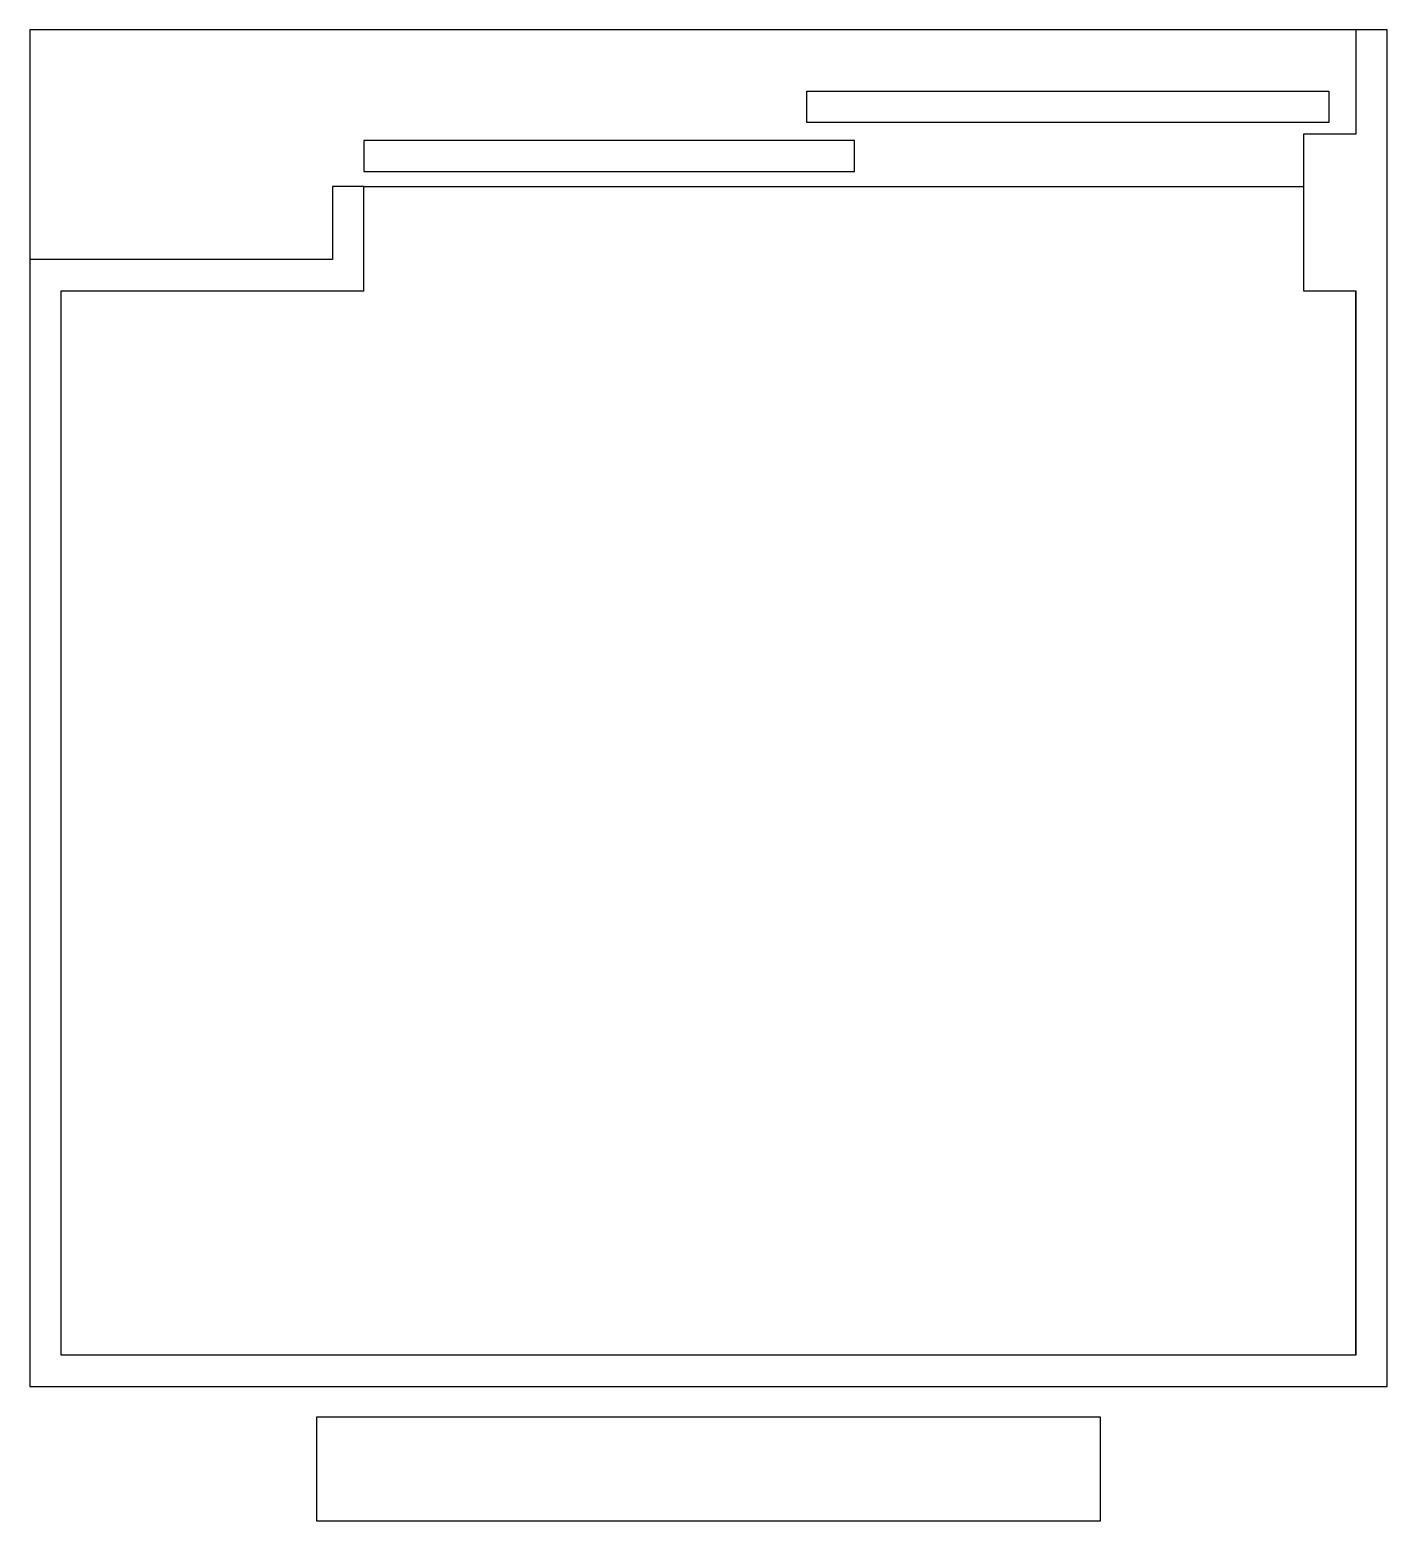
# Model space of a CAD drawing. Header units: metres. Extents: x -0.63 to 0.67, y -1.48 to -0.05.
import ezdxf

# ---------------------------------------------------------------- set-up
doc = ezdxf.new("R2010")
doc.units = ezdxf.units.M

msp = doc.modelspace()

# ---------------------------------------------------------------- linework, layer by layer
msp.add_line((-0.315, -0.2), (0.585, -0.2))
for points in [[(0.635, -0.05), (-0.635, -0.05), (-0.635, -0.27)], [(0.635, -1.32), (0.635, -0.3), (0.635, -1.32), (-0.605, -1.32), (-0.605, -0.3), (-0.315, -0.3), (-0.315, -0.2), (-0.345, -0.2), (-0.345, -0.27), (-0.635, -0.27), (-0.635, -1.35), (0.665, -1.35), (0.665, -0.05), (0.635, -0.05), (0.635, -0.15), (0.585, -0.15), (0.585, -0.3), (0.635, -0.3)]]:
    msp.add_lwpolyline(points)
for points in [[(0.6091, -0.1387), (0.1091, -0.1387), (0.1091, -0.1087), (0.6091, -0.1087)], [(-0.3152, -0.1859), (0.1548, -0.1859), (0.1548, -0.1559), (-0.3152, -0.1559)], [(-0.36, -1.3791), (0.39, -1.3791), (0.39, -1.4791), (-0.36, -1.4791)]]:
    msp.add_lwpolyline(points, close=True)

doc.saveas('drawing.dxf')
